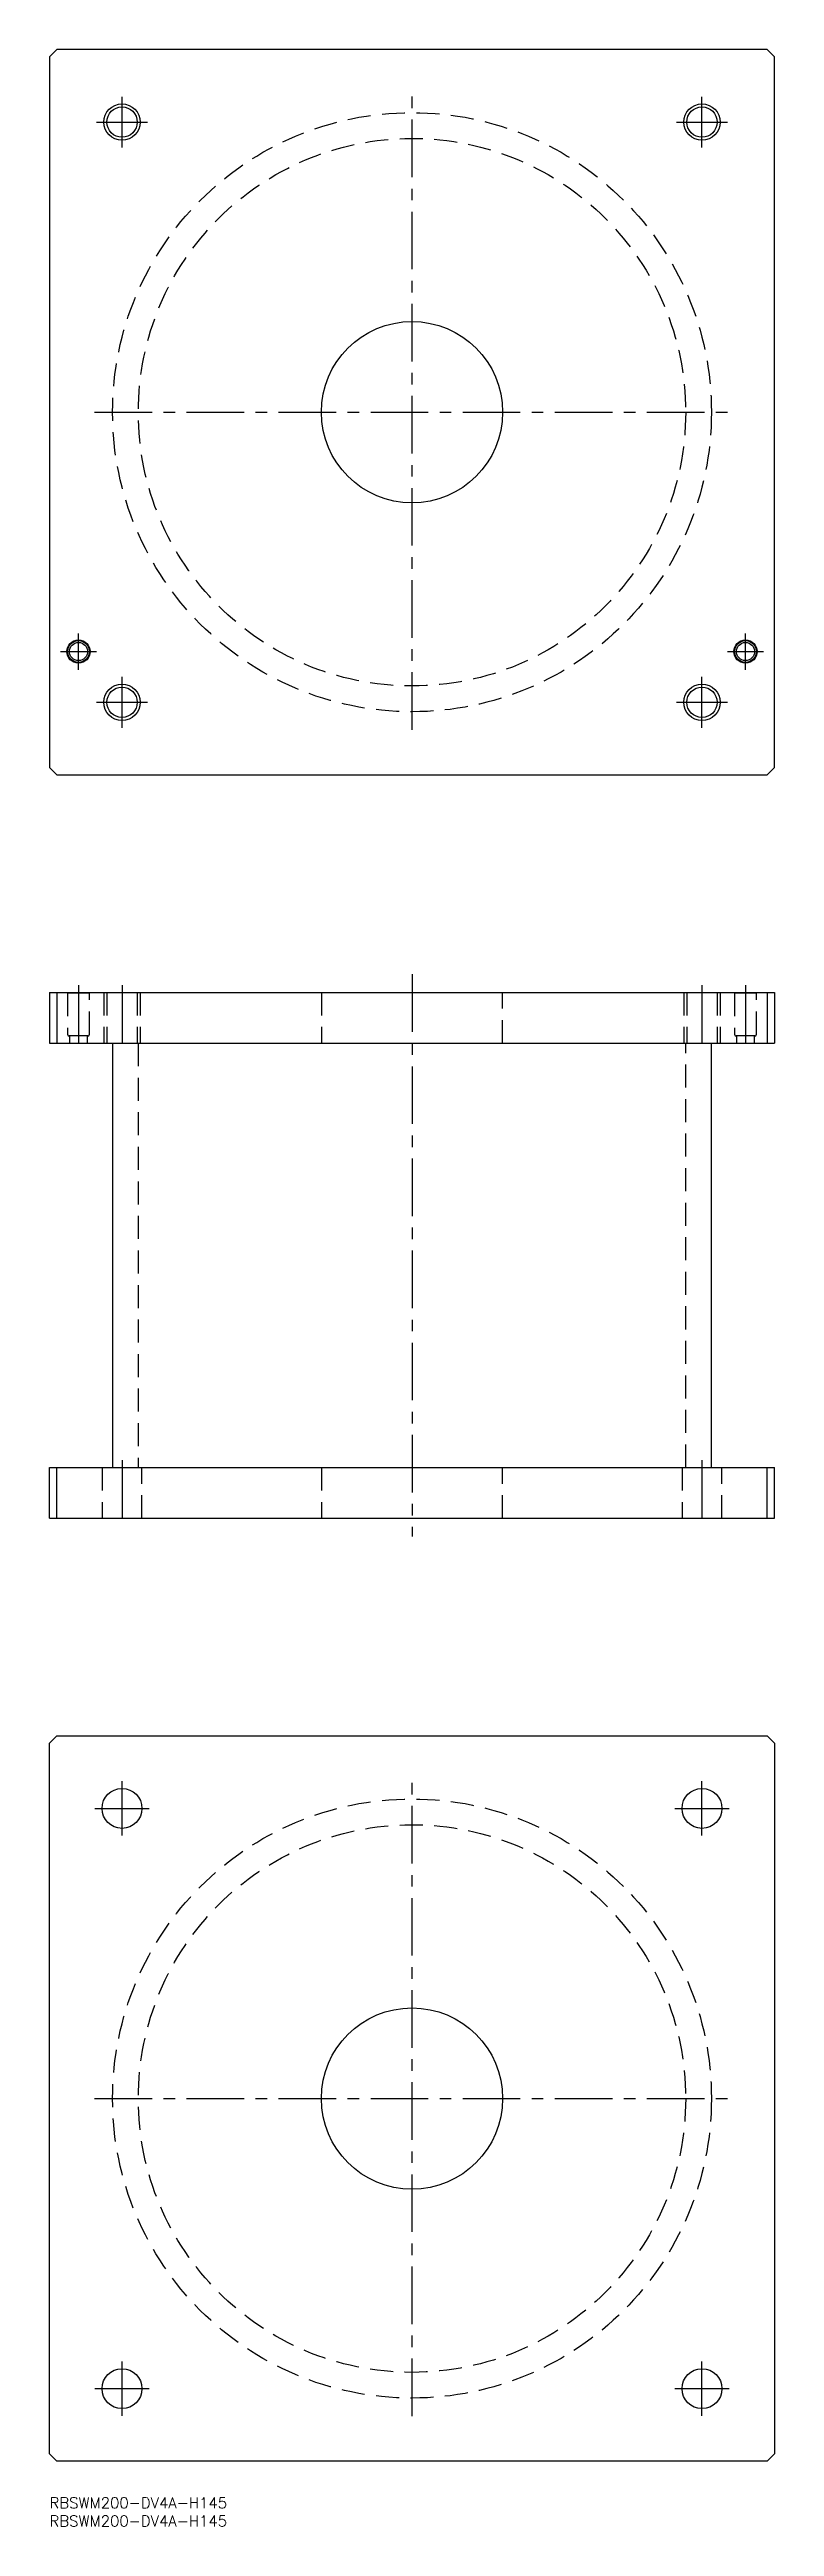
# Model space of a CAD drawing. Extents: x 0 to 200, y -8 to 675.
import ezdxf

# ---------------------------------------------------------------- set-up
doc = ezdxf.new("R2010")
doc.units = 0
doc.header["$LTSCALE"] = 0.5
doc.linetypes.add('CENTER', pattern=[50.8, 31.75, -6.35, 6.35, -6.35])
doc.linetypes.add('DASHED', pattern=[19.05, 12.7, -6.35])
for name, color, linetype in [('MSM_CENTER', 1, 'CENTER'), ('MSM_CONTINUOUS', 7, 'CONTINUOUS'), ('MSM_DASHED', 4, 'DASHED'), ('MSM_NARROW', 5, 'CONTINUOUS'), ('MSM_PART_NUMBER', 7, 'CONTINUOUS')]:
    doc.layers.add(name, color=color, linetype=linetype)
doc.styles.get("Standard").update_dxf_attribs({"font": 'txt.shx', "height": 3, "bigfont": 'bigfont.shx'})

# ---------------------------------------------------------------- blocks, each defined once
blk = doc.blocks.new('*U49')
at = {"layer": 'MSM_PART_NUMBER'}
blk.add_text('RBSWM200-DV4A-H145', height=3, dxfattribs=at).set_placement((0, -3))
blk = doc.blocks.new('*U50')
at = {"layer": 'MSM_PART_NUMBER'}
blk.add_text('RBSWM200-DV4A-H145', height=3, dxfattribs=at).set_placement((0, -8))

msp = doc.modelspace()

# ---------------------------------------------------------------- linework, layer by layer
at = {"layer": 'MSM_CENTER'}
for p, q in [((100, 487.4), (100, 662.6)), ((20, 648), (20, 662)), ((180, 648), (180, 662)), ((13, 655), (27, 655)), ((173, 655), (187, 655)), ((12.4, 575), (187.6, 575)), ((8, 504), (8, 514)), ((192, 504), (192, 514)), ((3, 509), (13, 509)), ((187, 509), (197, 509)), ((20, 488), (20, 502)), ((180, 488), (180, 502)), ((13, 495), (27, 495)), ((173, 495), (187, 495)), ((8, 417), (8, 399)), ((20, 417), (20, 399)), ((100, 420), (100, 265)), ((180, 417), (180, 399)), ((192, 417), (192, 399)), ((20, 286), (20, 268)), ((180, 286), (180, 268)), ((20, 182.5), (20, 197.5)), ((100, 22.4), (100, 197.6)), ((180, 182.5), (180, 197.5)), ((12.5, 190), (27.5, 190)), ((172.5, 190), (187.5, 190)), ((12.4, 110), (187.6, 110)), ((20, 22.5), (20, 37.5)), ((180, 22.5), (180, 37.5)), ((12.5, 30), (27.5, 30)), ((172.5, 30), (187.5, 30))]:
    msp.add_line(p, q, dxfattribs=at)
at = {"layer": 'MSM_CONTINUOUS'}
for p, q in [((2, 675), (0, 673)), ((0, 673), (0, 477)), ((198, 675), (2, 675)), ((200, 673), (198, 675)), ((200, 477), (200, 673)), ((0, 477), (2, 475)), ((2, 475), (198, 475)), ((198, 475), (200, 477)), ((0, 415), (0, 401)), ((0, 415), (200, 415)), ((2, 415), (2, 401)), ((198, 415), (198, 401)), ((200, 415), (200, 401)), ((0, 401), (200, 401)), ((17.4, 401), (17.4, 284)), ((182.6, 284), (182.6, 401)), ((0, 284), (200, 284)), ((0, 270), (0, 284)), ((2, 270), (2, 284)), ((198, 270), (198, 284)), ((200, 270), (200, 284)), ((0, 270), (200, 270)), ((0, 208), (2, 210)), ((0, 12), (0, 208)), ((2, 210), (198, 210)), ((198, 210), (200, 208)), ((200, 208), (200, 12)), ((2, 10), (0, 12)), ((198, 10), (2, 10)), ((200, 12), (198, 10))]:
    msp.add_line(p, q, dxfattribs=at)
for centre, radius in [((20, 655), 4.19), ((180, 655), 4.19), ((100, 575), 25), ((8, 509), 3.2), ((8, 509), 3), ((8, 509), 2.5), ((192, 509), 3.2), ((192, 509), 3), ((192, 509), 2.5), ((20, 495), 4.19), ((180, 495), 4.19), ((20, 190), 5.5), ((180, 190), 5.5), ((100, 110), 25), ((20, 30), 5.5), ((180, 30), 5.5)]:
    msp.add_circle(centre, radius, dxfattribs=at)
at = {"layer": 'MSM_DASHED'}
for p, q in [((4.8, 415), (5, 414.8)), ((11, 414.8), (5, 414.8)), ((5, 414.8), (5, 403.4)), ((11, 414.8), (11.2, 415)), ((11, 403.4), (11, 414.8)), ((15, 415), (15, 401)), ((15.81, 415), (15.81, 401)), ((24.19, 415), (24.19, 401)), ((25, 415), (25, 401)), ((75, 415), (75, 401)), ((125, 401), (125, 415)), ((175, 415), (175, 401)), ((175.81, 415), (175.81, 401)), ((184.19, 415), (184.19, 401)), ((185, 415), (185, 401)), ((188.8, 415), (189, 414.8)), ((195, 414.8), (189, 414.8)), ((189, 414.8), (189, 403.4)), ((195, 414.8), (195.2, 415)), ((195, 403.4), (195, 414.8)), ((10.6, 403), (5.4, 403)), ((5.5, 403), (5.5, 401)), ((10.5, 401), (10.5, 403)), ((194.6, 403), (189.4, 403)), ((189.5, 403), (189.5, 401)), ((194.5, 401), (194.5, 403)), ((24.5, 401), (24.5, 284)), ((175.5, 284), (175.5, 401)), ((14.5, 284), (14.5, 270)), ((25.5, 270), (25.5, 284)), ((75, 284), (75, 270)), ((125, 270), (125, 284)), ((174.5, 284), (174.5, 270)), ((185.5, 270), (185.5, 284))]:
    msp.add_line(p, q, dxfattribs=at)
for centre, radius in [((100, 575), 82.6), ((100, 575), 75.5), ((100, 110), 82.6), ((100, 110), 75.5)]:
    msp.add_circle(centre, radius, dxfattribs=at)
for centre, start, end in [((5.4, 403.4), 180, 270), ((10.6, 403.4), 270, 360), ((189.4, 403.4), 180, 270), ((194.6, 403.4), 270, 360)]:
    msp.add_arc(centre, 0.4, start, end, dxfattribs=at)
at = {"layer": 'MSM_NARROW'}
for centre in [(20, 655), (180, 655), (20, 495), (180, 495)]:
    msp.add_circle(centre, 5, dxfattribs=at)

# ---------------------------------------------------------------- block references
at = {"layer": 'MSM_CONTINUOUS'}
for name in ['*U49', '*U50']:
    msp.add_blockref(name, (0, 0), dxfattribs=at)

doc.saveas('drawing.dxf')
